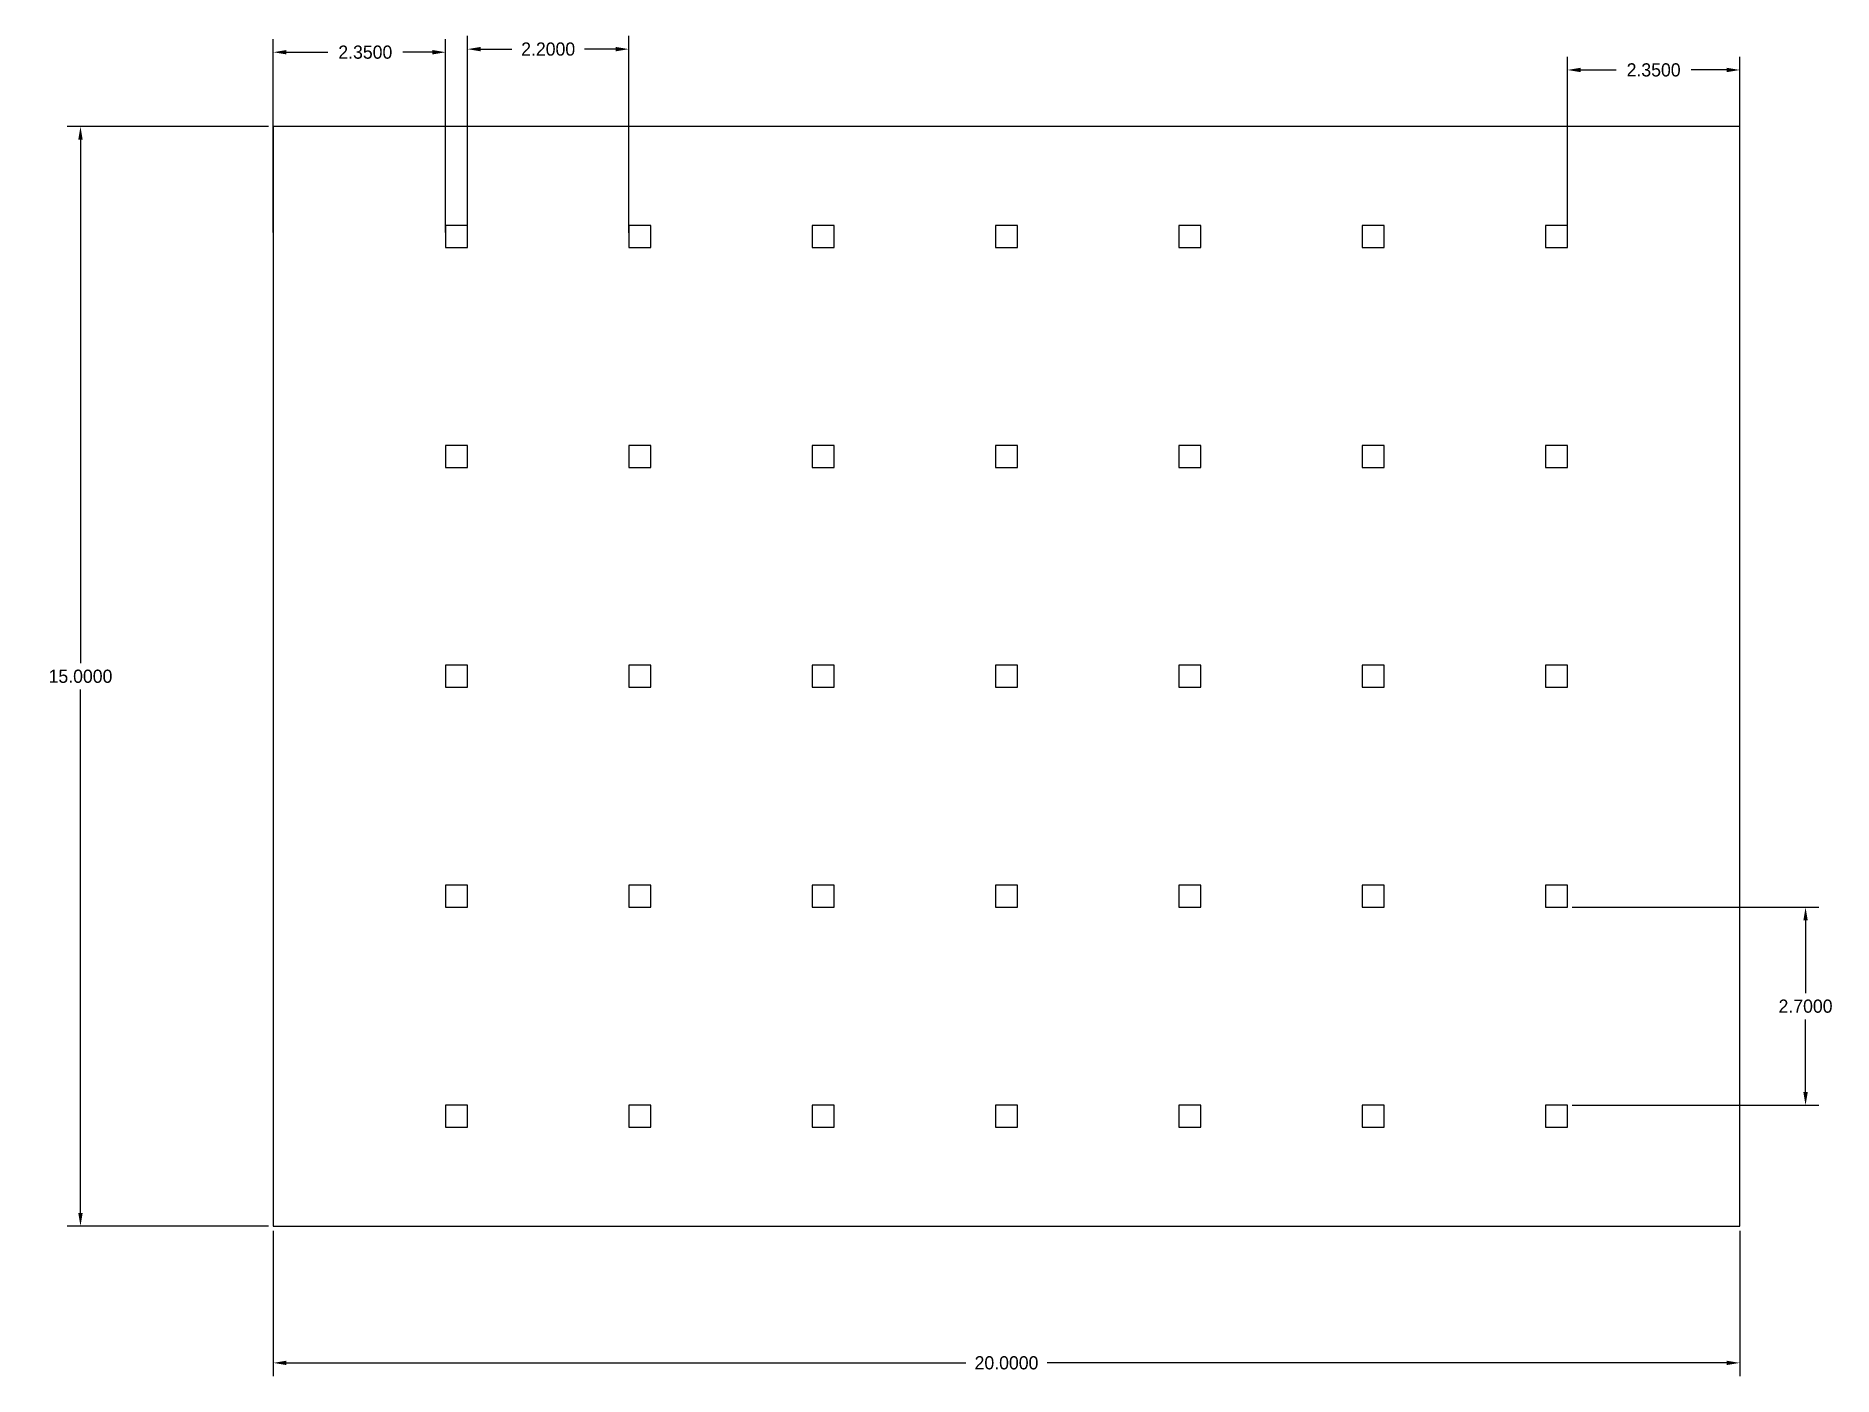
# Model space of a CAD drawing. Extents: x -3.2 to 21.3, y -2 to 16.2.
import ezdxf

# ---------------------------------------------------------------- set-up
doc = ezdxf.new("R2010")
doc.units = 0
doc.header["$MEASUREMENT"] = 0
doc.layers.add('LUMIN', color=7, linetype='Continuous')
doc.dimstyles.get("Standard").update_dxf_attribs({"dimtxt": 0.18, "dimasz": 0.18, "dimexe": 0.18, "dimexo": 0.0625, "dimgap": 0.09, "dimtad": 0, "dimtih": 1, "dimtoh": 1, "dimdec": 4, "dimzin": 0, "dimdsep": 46, "dimtxsty": 'Standard', "dimcen": 0.09, "dimadec": 0, "dimazin": 0, "dimtfac": 1, "dimtdec": 4, "dimtofl": 0, "dimtmove": 0, "dimatfit": 3, "dimfxl": 1, "dimtolj": 1, "dimtzin": 0, "dimarcsym": 0})

# ---------------------------------------------------------------- blocks, each defined once
blk = doc.blocks.new('*D0')
at = {"color": 0, "linetype": 'Continuous', "lineweight": -2, "transparency": 16777216}
for p, q in [((-0.063, 15), (-2.808, 15)), ((-2.628, 14.82), (-2.628, 7.68)), ((-2.628, 0.18), (-2.628, 7.32)), ((-0.063, 0), (-2.808, 0))]:
    blk.add_line(p, q, dxfattribs=at)
at = {"color": 0, "linetype": 'Continuous', "transparency": 16777216}
for points in [[(-2.658, 14.82), (-2.598, 14.82), (-2.628, 15)], [(-2.658, 0.18), (-2.598, 0.18), (-2.628, 0)]]:
    blk.add_solid(points, dxfattribs=at)
at = {"layer": 'Defpoints', "color": 0, "linetype": 'Continuous', "transparency": 16777216}
for p in [(0, 15), (0, 0), (-2.628, 0)]:
    blk.add_point(p, dxfattribs=at)
at = {"color": 0, "linetype": 'Continuous', "transparency": 16777216, "insert": (-2.628, 7.5), "char_height": 0.18, "width": 1.21511, "attachment_point": 5}
blk.add_mtext('\\A1;15.0000', dxfattribs=at)
blk = doc.blocks.new('*D1')
at = {"color": 0, "linetype": 'Continuous', "lineweight": -2, "transparency": 16777216}
for p, q in [((0, -0.062), (0, -2.045)), ((20, -0.062), (20, -2.045)), ((0.18, -1.865), (9.445, -1.865)), ((19.82, -1.865), (10.555, -1.865))]:
    blk.add_line(p, q, dxfattribs=at)
at = {"color": 0, "linetype": 'Continuous', "transparency": 16777216}
for points in [[(0.18, -1.835), (0.18, -1.895), (0, -1.865)], [(19.82, -1.835), (19.82, -1.895), (20, -1.865)]]:
    blk.add_solid(points, dxfattribs=at)
at = {"layer": 'Defpoints', "color": 0, "linetype": 'Continuous', "transparency": 16777216}
for p in [(0, 0), (20, 0), (20, -1.865)]:
    blk.add_point(p, dxfattribs=at)
at = {"color": 0, "linetype": 'Continuous', "transparency": 16777216, "insert": (10, -1.865), "char_height": 0.18, "attachment_point": 5}
blk.add_mtext('\\A1;20.0000', dxfattribs=at)
blk = doc.blocks.new('*D2')
at = {"color": 0, "linetype": 'Continuous', "lineweight": -2, "transparency": 16777216}
for p, q in [((0, 13.552), (0, 16.193)), ((2.35, 13.552), (2.35, 16.193)), ((0.18, 16.013), (0.746, 16.013)), ((2.17, 16.013), (1.766, 16.013))]:
    blk.add_line(p, q, dxfattribs=at)
at = {"color": 0, "linetype": 'Continuous', "transparency": 16777216}
for points in [[(0.18, 16.043), (0.18, 15.983), (0, 16.013)], [(2.17, 16.043), (2.17, 15.983), (2.35, 16.013)]]:
    blk.add_solid(points, dxfattribs=at)
at = {"layer": 'Defpoints', "color": 0, "linetype": 'Continuous', "transparency": 16777216}
for p in [(0, 16.013), (0, 13.489), (2.35, 13.489)]:
    blk.add_point(p, dxfattribs=at)
at = {"color": 0, "linetype": 'Continuous', "transparency": 16777216, "insert": (1.256, 16.013), "char_height": 0.18, "attachment_point": 5}
blk.add_mtext('\\A1;2.3500', dxfattribs=at)
blk = doc.blocks.new('*D3')
at = {"color": 0, "linetype": 'Continuous', "lineweight": -2, "transparency": 16777216}
for p, q in [((2.65, 13.548), (2.65, 16.235)), ((4.85, 13.548), (4.85, 16.235)), ((2.83, 16.055), (3.255, 16.055)), ((4.67, 16.055), (4.245, 16.055))]:
    blk.add_line(p, q, dxfattribs=at)
at = {"color": 0, "linetype": 'Continuous', "transparency": 16777216}
for points in [[(2.83, 16.085), (2.83, 16.025), (2.65, 16.055)], [(4.67, 16.085), (4.67, 16.025), (4.85, 16.055)]]:
    blk.add_solid(points, dxfattribs=at)
at = {"layer": 'Defpoints', "color": 0, "linetype": 'Continuous', "transparency": 16777216}
for p in [(4.85, 16.055), (2.65, 13.485), (4.85, 13.485)]:
    blk.add_point(p, dxfattribs=at)
at = {"color": 0, "linetype": 'Continuous', "transparency": 16777216, "insert": (3.75, 16.055), "char_height": 0.18, "attachment_point": 5}
blk.add_mtext('\\A1;2.2000', dxfattribs=at)
blk = doc.blocks.new('*D4')
at = {"color": 0, "linetype": 'Continuous', "lineweight": -2, "transparency": 16777216}
for p, q in [((17.65, 13.542), (17.65, 15.951)), ((20, 13.542), (20, 15.951)), ((17.83, 15.771), (18.315, 15.771)), ((19.82, 15.771), (19.335, 15.771))]:
    blk.add_line(p, q, dxfattribs=at)
at = {"color": 0, "linetype": 'Continuous', "transparency": 16777216}
for points in [[(17.83, 15.801), (17.83, 15.741), (17.65, 15.771)], [(19.82, 15.801), (19.82, 15.741), (20, 15.771)]]:
    blk.add_solid(points, dxfattribs=at)
at = {"layer": 'Defpoints', "color": 0, "linetype": 'Continuous', "transparency": 16777216}
for p in [(20, 15.771), (17.65, 13.48), (20, 13.48)]:
    blk.add_point(p, dxfattribs=at)
at = {"color": 0, "linetype": 'Continuous', "transparency": 16777216, "insert": (18.825, 15.771), "char_height": 0.18, "attachment_point": 5}
blk.add_mtext('\\A1;2.3500', dxfattribs=at)
blk = doc.blocks.new('*D5')
at = {"color": 0, "linetype": 'Continuous', "lineweight": -2, "transparency": 16777216}
for p, q in [((17.713, 4.35), (21.077, 4.35)), ((20.897, 4.17), (20.897, 3.18)), ((20.897, 1.83), (20.897, 2.82)), ((17.713, 1.65), (21.077, 1.65))]:
    blk.add_line(p, q, dxfattribs=at)
at = {"color": 0, "linetype": 'Continuous', "transparency": 16777216}
for points in [[(20.867, 4.17), (20.927, 4.17), (20.897, 4.35)], [(20.867, 1.83), (20.927, 1.83), (20.897, 1.65)]]:
    blk.add_solid(points, dxfattribs=at)
at = {"layer": 'Defpoints', "color": 0, "linetype": 'Continuous', "transparency": 16777216}
for p in [(17.65, 4.35), (20.897, 4.35), (17.65, 1.65)]:
    blk.add_point(p, dxfattribs=at)
at = {"color": 0, "linetype": 'Continuous', "transparency": 16777216, "insert": (20.897, 3), "char_height": 0.18, "attachment_point": 5}
blk.add_mtext('\\A1;2.7000', dxfattribs=at)

msp = doc.modelspace()

# ---------------------------------------------------------------- linework, layer by layer
for p, q in [((20, 15), (0, 15)), ((0, 15), (0, 0)), ((20, 0), (20, 15)), ((0, 0), (20, 0))]:
    msp.add_line(p, q)
at = {"layer": 'LUMIN'}
for p, q in [((2.65, 13.65), (2.35, 13.65)), ((2.35, 13.65), (2.35, 13.35)), ((2.65, 13.35), (2.65, 13.65)), ((5.15, 13.65), (4.85, 13.65)), ((4.85, 13.65), (4.85, 13.35)), ((5.15, 13.35), (5.15, 13.65)), ((7.65, 13.65), (7.35, 13.65)), ((7.35, 13.65), (7.35, 13.35)), ((7.65, 13.35), (7.65, 13.65)), ((10.15, 13.65), (9.85, 13.65)), ((9.85, 13.65), (9.85, 13.35)), ((10.15, 13.35), (10.15, 13.65)), ((12.65, 13.65), (12.35, 13.65)), ((12.35, 13.65), (12.35, 13.35)), ((12.65, 13.35), (12.65, 13.65)), ((15.15, 13.65), (14.85, 13.65)), ((14.85, 13.65), (14.85, 13.35)), ((15.15, 13.35), (15.15, 13.65)), ((17.65, 13.65), (17.35, 13.65)), ((17.35, 13.65), (17.35, 13.35)), ((17.65, 13.35), (17.65, 13.65)), ((2.35, 13.35), (2.65, 13.35)), ((4.85, 13.35), (5.15, 13.35)), ((7.35, 13.35), (7.65, 13.35)), ((9.85, 13.35), (10.15, 13.35)), ((12.35, 13.35), (12.65, 13.35)), ((14.85, 13.35), (15.15, 13.35)), ((17.35, 13.35), (17.65, 13.35)), ((2.65, 10.65), (2.35, 10.65)), ((2.35, 10.65), (2.35, 10.35)), ((2.65, 10.35), (2.65, 10.65)), ((5.15, 10.65), (4.85, 10.65)), ((4.85, 10.65), (4.85, 10.35)), ((5.15, 10.35), (5.15, 10.65)), ((7.65, 10.65), (7.35, 10.65)), ((7.35, 10.65), (7.35, 10.35)), ((7.65, 10.35), (7.65, 10.65)), ((10.15, 10.65), (9.85, 10.65)), ((9.85, 10.65), (9.85, 10.35)), ((10.15, 10.35), (10.15, 10.65)), ((12.65, 10.65), (12.35, 10.65)), ((12.35, 10.65), (12.35, 10.35)), ((12.65, 10.35), (12.65, 10.65)), ((15.15, 10.65), (14.85, 10.65)), ((14.85, 10.65), (14.85, 10.35)), ((15.15, 10.35), (15.15, 10.65)), ((17.65, 10.65), (17.35, 10.65)), ((17.35, 10.65), (17.35, 10.35)), ((17.65, 10.35), (17.65, 10.65)), ((2.35, 10.35), (2.65, 10.35)), ((4.85, 10.35), (5.15, 10.35)), ((7.35, 10.35), (7.65, 10.35)), ((9.85, 10.35), (10.15, 10.35)), ((12.35, 10.35), (12.65, 10.35)), ((14.85, 10.35), (15.15, 10.35)), ((17.35, 10.35), (17.65, 10.35)), ((2.65, 7.65), (2.35, 7.65)), ((2.35, 7.65), (2.35, 7.35)), ((2.65, 7.35), (2.65, 7.65)), ((5.15, 7.65), (4.85, 7.65)), ((4.85, 7.65), (4.85, 7.35)), ((5.15, 7.35), (5.15, 7.65)), ((7.65, 7.65), (7.35, 7.65)), ((7.35, 7.65), (7.35, 7.35)), ((7.65, 7.35), (7.65, 7.65)), ((10.15, 7.65), (9.85, 7.65)), ((9.85, 7.65), (9.85, 7.35)), ((10.15, 7.35), (10.15, 7.65)), ((12.65, 7.65), (12.35, 7.65)), ((12.35, 7.65), (12.35, 7.35)), ((12.65, 7.35), (12.65, 7.65)), ((15.15, 7.65), (14.85, 7.65)), ((14.85, 7.65), (14.85, 7.35)), ((15.15, 7.35), (15.15, 7.65)), ((17.65, 7.65), (17.35, 7.65)), ((17.35, 7.65), (17.35, 7.35)), ((17.65, 7.35), (17.65, 7.65)), ((2.35, 7.35), (2.65, 7.35)), ((4.85, 7.35), (5.15, 7.35)), ((7.35, 7.35), (7.65, 7.35)), ((9.85, 7.35), (10.15, 7.35)), ((12.35, 7.35), (12.65, 7.35)), ((14.85, 7.35), (15.15, 7.35)), ((17.35, 7.35), (17.65, 7.35)), ((2.65, 4.65), (2.35, 4.65)), ((2.35, 4.65), (2.35, 4.35)), ((2.65, 4.35), (2.65, 4.65)), ((5.15, 4.65), (4.85, 4.65)), ((4.85, 4.65), (4.85, 4.35)), ((5.15, 4.35), (5.15, 4.65)), ((7.65, 4.65), (7.35, 4.65)), ((7.35, 4.65), (7.35, 4.35)), ((7.65, 4.35), (7.65, 4.65)), ((10.15, 4.65), (9.85, 4.65)), ((9.85, 4.65), (9.85, 4.35)), ((10.15, 4.35), (10.15, 4.65)), ((12.65, 4.65), (12.35, 4.65)), ((12.35, 4.65), (12.35, 4.35)), ((12.65, 4.35), (12.65, 4.65)), ((15.15, 4.65), (14.85, 4.65)), ((14.85, 4.65), (14.85, 4.35)), ((15.15, 4.35), (15.15, 4.65)), ((17.65, 4.65), (17.35, 4.65)), ((17.35, 4.65), (17.35, 4.35)), ((17.65, 4.35), (17.65, 4.65)), ((2.35, 4.35), (2.65, 4.35)), ((4.85, 4.35), (5.15, 4.35)), ((7.35, 4.35), (7.65, 4.35)), ((9.85, 4.35), (10.15, 4.35)), ((12.35, 4.35), (12.65, 4.35)), ((14.85, 4.35), (15.15, 4.35)), ((17.35, 4.35), (17.65, 4.35)), ((2.65, 1.65), (2.35, 1.65)), ((2.35, 1.65), (2.35, 1.35)), ((2.65, 1.35), (2.65, 1.65)), ((5.15, 1.65), (4.85, 1.65)), ((4.85, 1.65), (4.85, 1.35)), ((5.15, 1.35), (5.15, 1.65)), ((7.65, 1.65), (7.35, 1.65)), ((7.35, 1.65), (7.35, 1.35)), ((7.65, 1.35), (7.65, 1.65)), ((10.15, 1.65), (9.85, 1.65)), ((9.85, 1.65), (9.85, 1.35)), ((10.15, 1.35), (10.15, 1.65)), ((12.65, 1.65), (12.35, 1.65)), ((12.35, 1.65), (12.35, 1.35)), ((12.65, 1.35), (12.65, 1.65)), ((15.15, 1.65), (14.85, 1.65)), ((14.85, 1.65), (14.85, 1.35)), ((15.15, 1.35), (15.15, 1.65)), ((17.65, 1.65), (17.35, 1.65)), ((17.35, 1.65), (17.35, 1.35)), ((17.65, 1.35), (17.65, 1.65)), ((2.35, 1.35), (2.65, 1.35)), ((4.85, 1.35), (5.15, 1.35)), ((7.35, 1.35), (7.65, 1.35)), ((9.85, 1.35), (10.15, 1.35)), ((12.35, 1.35), (12.65, 1.35)), ((14.85, 1.35), (15.15, 1.35)), ((17.35, 1.35), (17.65, 1.35))]:
    msp.add_line(p, q, dxfattribs=at)

# ---------------------------------------------------------------- dimensions: what is measured, and where the dimension line sits
at = {"linetype": 'Continuous'}
for base, p1, p2, picture, middle in [((0, 16.01278), (2.35, 13.48907), (0, 13.48907), '*D2', (1.25649, 16.01278)), ((4.85, 16.0552), (2.65, 13.48545), (4.85, 13.48545), '*D3', (3.75, 16.0552))]:
    dim = msp.add_linear_dim(base=base, p1=p1, p2=p2, dimstyle='Standard', dxfattribs=at)
    dim.commit()
    dim.dimension.update_dxf_attribs({"geometry": picture, "text_midpoint": middle, "dimtype": 160})
dim = msp.add_linear_dim(base=(20, 15.77068), p1=(17.65, 13.47985), p2=(20, 13.47985), angle=180, dimstyle='Standard', dxfattribs=at)
dim.commit()
dim.dimension.update_dxf_attribs({"geometry": '*D4', "text_midpoint": (18.825, 15.77068), "dimtype": 160})
for base, p1, p2, angle, picture, middle in [((-2.62797, 0), (0, 15), (0, 0), 90, '*D0', (-2.62797, 7.5)), ((20.89713, 4.35), (17.65, 1.65), (17.65, 4.35), 270, '*D5', (20.89713, 3))]:
    dim = msp.add_linear_dim(base=base, p1=p1, p2=p2, angle=angle, dimstyle='Standard', dxfattribs=at)
    dim.commit()
    dim.dimension.update_dxf_attribs({"geometry": picture, "text_midpoint": middle})
dim = msp.add_linear_dim(base=(20, -1.86471), p1=(0, 0), p2=(20, 0), dimstyle='Standard', dxfattribs=at)
dim.commit()
dim.dimension.update_dxf_attribs({"geometry": '*D1', "text_midpoint": (10, -1.86471)})

doc.saveas('drawing.dxf')
